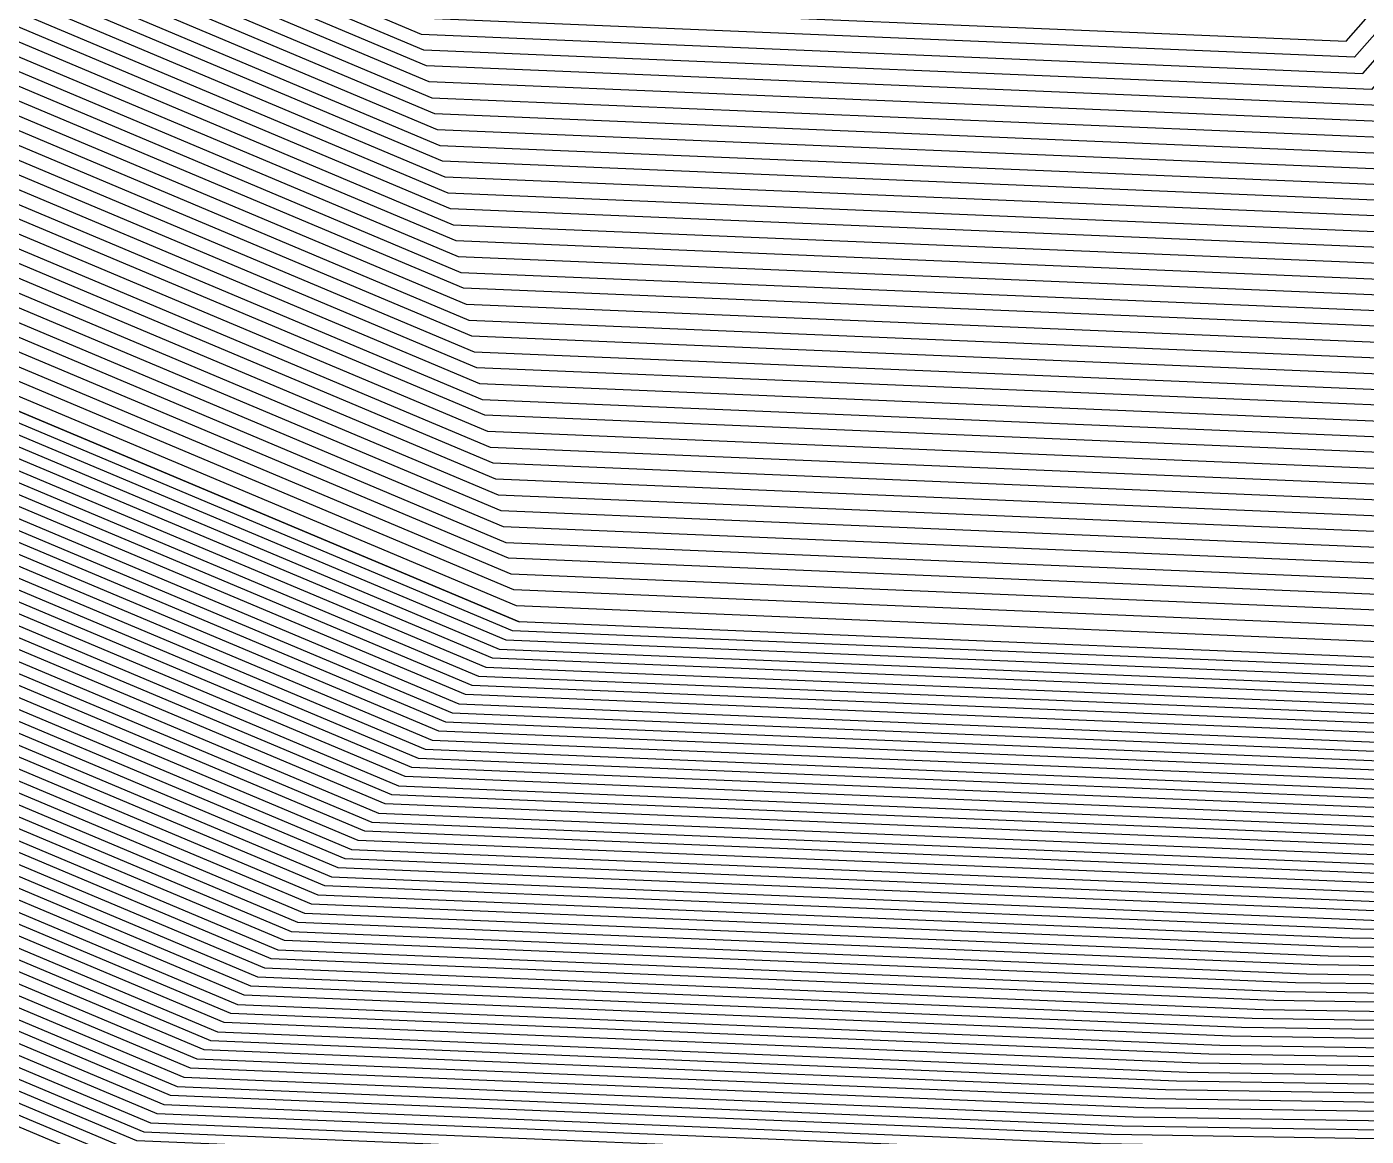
# Model space of a CAD drawing. Extents: x 7084 to 11035, y 13750 to 16729.
# Drawn here: x 9247.5 to 9311.5, y 14750.3 to 14803.2 of the extents above; entities that cross this region are included whole.
import ezdxf

# ---------------------------------------------------------------- set-up
doc = ezdxf.new("R2010")
doc.units = 0
doc.layers.add('Default', color=7, linetype='Continuous')

msp = doc.modelspace()

# ---------------------------------------------------------------- linework, layer by layer
at = {"layer": 'Default'}
for points in [[(8764.119, 15249.585), (8750.58, 15177.374), (8741.553, 15150.294), (8712.217, 15089.366), (8712.053, 15087.314), (8687.23, 15030.899), (8687.518, 15028.191), (8687.518, 14976.289), (8687.723, 14975.263), (8714.802, 14894.025), (8715.787, 14890.784), (8767.689, 14816.316), (8770.233, 14816.316), (8878.55, 14744.104), (8881.668, 14744.022), (8985.472, 14750.792), (8989.616, 14750.095), (9095.677, 14811.023), (9183.684, 14808.767), (9269.436, 14772.661), (9323.594, 14770.404)], [(8770.438, 15248.781), (8756.996, 15177.095), (8748.036, 15150.212), (8747.289, 15147.512), (8718.166, 15087.027), (8693.524, 15031.022), (8693.524, 14979.498), (8695.133, 14976.683), (8694.501, 14975.075), (8721.383, 14894.427), (8772.908, 14820.501), (8773.999, 14819.122), (8881.528, 14747.436), (8984.578, 14754.157), (8986.933, 14755.765), (9092.222, 14816.25), (9096.415, 14818.031), (9183.783, 14815.791), (9185.276, 14814.47), (9270.404, 14778.627), (9324.169, 14776.386), (9325.432, 14777.822)], [(8758.145, 15248.206), (8745, 15178.096), (8736.236, 15151.804), (8707.753, 15092.648), (8707.326, 15087.314), (8683.226, 15032.54), (8683.973, 15025.5), (8683.973, 14975.107), (8684.506, 14972.441), (8710.798, 14893.566), (8713.358, 14885.138), (8763.75, 14812.837), (8770.364, 14812.837), (8875.53, 14742.726), (8883.637, 14742.513), (8984.422, 14749.086), (8995.196, 14747.272), (9098.171, 14806.428), (9183.619, 14804.237), (9266.875, 14769.182), (9319.458, 14766.991)], [(8752.171, 15246.828), (8739.42, 15178.818), (8730.918, 15153.314), (8703.289, 15095.93), (8702.6, 15087.314), (8679.221, 15034.181), (8680.428, 15022.808), (8680.428, 14973.926), (8681.289, 14969.618), (8706.793, 14893.106), (8710.929, 14879.493), (8759.811, 14809.357), (8770.495, 14809.357), (8872.51, 14741.347), (8885.607, 14741.003), (8983.371, 14747.379), (9000.776, 14744.449), (9100.666, 14801.833), (9183.553, 14799.707), (9264.315, 14765.702)], [(8749.184, 15246.139), (8736.63, 15179.179), (8728.26, 15154.069), (8701.057, 15097.572), (8700.237, 15087.314), (8677.219, 15035.002), (8678.655, 15021.462), (8678.655, 14973.335), (8679.681, 14968.206), (8704.791, 14892.877), (8709.714, 14876.67), (8757.842, 14807.618), (8770.561, 14807.618), (8871, 14740.658), (8886.591, 14740.248), (8982.846, 14746.525), (9003.566, 14743.038), (9101.913, 14799.535), (9183.52, 14797.443), (9263.035, 14763.963), (9313.255, 14761.87), (9339.308, 14761.46), (9443.933, 14788.662)], [(8777.675, 15244.117), (8765.199, 15177.577), (8756.882, 15152.625), (8754.044, 15142.366), (8727.012, 15086.223), (8704.139, 15034.239), (8704.139, 14986.413), (8710.251, 14975.718), (8707.85, 14969.606), (8732.802, 14894.749), (8780.628, 14826.13), (8784.775, 14820.892), (8884.584, 14754.352), (8980.235, 14760.59), (8989.184, 14766.702), (9086.914, 14822.845), (9102.849, 14829.611), (9183.944, 14827.532), (9189.619, 14822.511), (9268.635, 14789.242)], [(9445.771, 14779.866), (9347.711, 14754.37), (9304.983, 14755.043), (9257.915, 14757.004), (9183.389, 14788.383), (9106.902, 14790.345), (9014.726, 14737.392), (8980.745, 14743.112), (8890.53, 14737.228), (8864.961, 14737.901), (8770.823, 14800.659), (8749.964, 14800.659), (8704.857, 14865.379), (8696.782, 14891.958), (8673.248, 14962.561), (8671.565, 14970.972), (8671.565, 15016.079), (8669.21, 15038.284), (8690.783, 15087.314), (8692.129, 15104.136), (8717.625, 15157.089), (8725.47, 15180.623), (8737.237, 15243.381)], [(8779.226, 15243.117), (8766.957, 15177.68), (8758.777, 15153.142), (8755.491, 15141.263), (8728.908, 15086.051), (8706.414, 15034.928), (8706.414, 14987.895), (8713.491, 14975.511), (8710.711, 14968.434), (8735.249, 14894.818), (8782.282, 14827.337), (8787.084, 14821.271), (8885.239, 14755.834), (8979.305, 14761.969), (8989.667, 14769.045), (9085.777, 14824.258), (9104.227, 14832.093), (9183.978, 14830.048), (9190.549, 14824.235), (9268.256, 14791.516)], [(8723.796, 15240.28), (8712.915, 15182.248), (8705.661, 15160.486), (8682.085, 15111.522), (8680.149, 15087.314), (8660.2, 15041.977), (8663.589, 15010.023), (8663.589, 14968.313), (8666.01, 14956.209), (8687.772, 14890.924), (8699.391, 14852.676), (8741.102, 14792.831), (8771.119, 14792.831), (8858.166, 14734.799), (8894.961, 14733.831), (8978.382, 14739.271), (9027.281, 14731.041), (9112.515, 14780.005), (9183.241, 14778.192), (9252.154, 14749.176), (9295.678, 14747.362), (9357.164, 14746.394), (9447.839, 14769.969)], [(9610.098, 15195.947), (9552.404, 15069.393), (9562.445, 15024.864), (9521.501, 14941.116), (9484.28, 14894.588), (9413.558, 14836.895), (9320.504, 14812.701), (9310.9, 14801.787), (9266.234, 14803.648), (9195.512, 14833.425), (9184.162, 14843.466), (9111.58, 14845.327), (9079.711, 14831.794), (8992.24, 14781.545), (8974.342, 14769.321), (8888.732, 14763.738), (8799.399, 14823.293), (8791.105, 14833.77)], [(8791.656, 14834.172), (8800.169, 14823.419), (8888.95, 14764.232), (8974.031, 14769.781), (8992.401, 14782.326), (9079.332, 14832.265), (9112.039, 14846.154), (9184.173, 14844.305), (9195.822, 14834), (9266.107, 14804.406), (9310.498, 14802.556), (9320.354, 14813.757), (9412.834, 14837.802), (9483.119, 14895.14), (9520.111, 14941.38), (9560.802, 15024.612), (9550.497, 15070.312), (9607.835, 15196.084)], [(9614.625, 15195.671), (9556.219, 15067.555), (9565.731, 15025.37), (9524.281, 14940.587), (9486.6, 14893.485), (9415.006, 14835.08), (9320.803, 14810.587), (9311.704, 14800.247), (9266.486, 14802.131), (9194.892, 14832.276), (9184.139, 14841.789), (9110.66, 14843.673), (9080.47, 14830.852), (8991.919, 14779.982), (8974.962, 14768.402), (8888.295, 14762.75), (8797.86, 14823.04), (8790.002, 14832.966), (8746.669, 14895.14), (8724.06, 14962.966), (8728.609, 14974.546)], [(8974.652, 14768.862), (8992.079, 14780.763), (9080.09, 14831.323), (9111.12, 14844.5), (9184.15, 14842.627), (9195.202, 14832.851), (9266.36, 14802.89), (9311.302, 14801.017), (9320.653, 14811.644), (9414.282, 14835.987), (9485.44, 14894.037), (9522.891, 14940.851), (9564.088, 15025.117), (9554.312, 15068.474), (9612.361, 15195.809)], [(9619.151, 15195.395), (9560.033, 15065.716), (9569.016, 15025.875), (9527.062, 14940.059), (9488.921, 14892.383), (9416.453, 14833.264), (9321.101, 14808.473), (9312.508, 14798.708), (9266.739, 14800.615), (9194.272, 14831.128), (9184.116, 14840.111)], [(8786.693, 14830.553), (8793.242, 14822.282), (8886.985, 14759.786), (8976.823, 14765.645), (8990.954, 14775.295), (9082.744, 14828.026), (9107.903, 14838.71), (9184.07, 14836.757), (9193.031, 14828.83), (9267.245, 14797.582), (9314.116, 14795.629), (9321.699, 14804.245), (9419.348, 14829.634), (9493.562, 14890.177), (9532.622, 14939.002), (9575.588, 15026.886), (9567.661, 15062.04), (9628.204, 15194.844)], [(8787.796, 14831.357), (8794.781, 14822.534), (8887.422, 14760.774), (8976.203, 14766.564), (8991.275, 14776.857), (9081.986, 14828.968), (9108.822, 14840.364), (9184.093, 14838.434), (9193.651, 14829.979), (9266.992, 14799.098), (9313.312, 14797.168), (9321.4, 14806.359), (9417.901, 14831.449), (9491.241, 14891.28), (9529.842, 14939.53), (9572.302, 15026.381), (9563.847, 15063.878), (9623.677, 15195.119)], [(8788.348, 14831.759), (8795.551, 14822.661), (8887.64, 14761.268), (8975.893, 14767.024), (8991.436, 14777.639), (9081.607, 14829.439), (9109.282, 14841.191), (9184.105, 14839.273), (9193.961, 14830.553), (9266.865, 14799.857), (9312.91, 14797.938), (9321.251, 14807.416), (9417.177, 14832.357), (9490.081, 14891.831), (9528.452, 14939.794), (9570.659, 15026.128), (9561.94, 15064.797), (9621.414, 15195.257)], [(9630.467, 15194.706), (9569.568, 15061.121), (9577.23, 15027.139), (9534.012, 14938.738), (9494.722, 14889.625), (9420.072, 14828.727), (9321.848, 14803.188), (9314.518, 14794.859), (9267.371, 14796.824), (9192.721, 14828.256), (9184.059, 14835.918), (9107.444, 14837.883)], [(9632.73, 15194.568), (9571.475, 15060.202), (9578.873, 15027.392), (9535.402, 14938.473), (9495.883, 14889.074), (9420.796, 14827.819), (9321.997, 14802.131), (9314.921, 14794.09), (9267.497, 14796.066), (9192.41, 14827.681), (9184.047, 14835.08), (9106.984, 14837.056), (9083.502, 14827.084), (8990.632, 14773.733), (8977.443, 14764.726), (8886.549, 14758.798), (8791.702, 14822.029)], [(9587.297, 14907.926), (9546.432, 14856.845), (9522.266, 14848.705), (9444.622, 14785.364), (9342.459, 14758.801), (9310.153, 14759.31), (9261.115, 14761.353), (9183.471, 14794.045), (9103.784, 14796.089), (9007.751, 14740.921), (8982.058, 14745.245), (8888.069, 14739.115), (8868.736, 14739.624), (8770.659, 14805.008), (8754.888, 14805.008), (8707.893, 14872.436), (8701.788, 14892.532), (8677.268, 14966.089), (8675.997, 14972.449), (8675.997, 15019.444), (8674.216, 15036.233), (8696.692, 15087.314), (8697.709, 15100.033), (8724.272, 15155.201)], [(8760.041, 15153.486), (8756.457, 15140.528), (8730.172, 15085.936), (8707.93, 15035.388), (8707.93, 14988.883), (8715.65, 14975.373), (8712.618, 14967.653), (8736.881, 14894.864), (8783.385, 14828.141), (8788.624, 14821.523), (8885.676, 14756.822), (8978.684, 14762.888), (8989.989, 14770.608), (9085.019, 14825.2), (9105.146, 14833.747), (9184.001, 14831.725), (9191.17, 14825.384), (9268.003, 14793.033), (9316.529, 14791.011), (9322.595, 14797.904), (9423.691, 14824.189), (9500.524, 14886.868), (9540.962, 14937.416), (9585.445, 15028.403)], [(8760.673, 15153.659), (8756.939, 15140.16), (8730.803, 15085.878), (8708.689, 15035.617), (8708.689, 14989.377), (8716.73, 14975.304), (8713.571, 14967.263), (8737.696, 14894.887), (8783.936, 14828.543), (8789.393, 14821.65), (8885.894, 14757.316), (8978.374, 14763.347), (8990.149, 14771.389), (9084.64, 14825.671), (9105.606, 14834.574), (9184.013, 14832.564), (9191.48, 14825.958), (9267.876, 14793.791), (9316.127, 14791.781), (9322.445, 14798.961), (9422.967, 14825.096), (9499.364, 14887.42), (9539.572, 14937.681), (9583.802, 15028.15)], [(8742.882, 15149.917), (8713.333, 15088.545), (8713.235, 15087.314), (8688.231, 15030.489), (8688.404, 15028.864), (8688.404, 14976.584), (8688.527, 14975.969), (8715.803, 14894.14), (8716.394, 14892.195), (8768.673, 14817.186), (8770.2, 14817.186), (8879.305, 14744.449), (8881.176, 14744.4), (8985.735, 14751.219), (8988.221, 14750.801), (9095.053, 14812.172), (9183.701, 14809.899), (9270.076, 14773.531), (9324.628, 14771.258), (9327.755, 14771.208), (9441.406, 14800.758), (9527.78, 14871.221), (9530.119, 14872.009), (9575.579, 14928.835)], [(9596.086, 14892.245), (9558.667, 14845.471), (9518.13, 14831.817), (9447.035, 14773.818), (9353.488, 14749.496), (9299.297, 14750.349), (9254.394, 14752.22), (9183.299, 14782.155), (9110.332, 14784.026), (9022.398, 14733.511), (8979.301, 14740.765), (8893.238, 14735.152), (8860.809, 14736.005), (8771.004, 14795.875), (8744.548, 14795.875), (8701.517, 14857.616), (8691.276, 14891.326), (8668.825, 14958.679), (8666.691, 14969.347), (8666.691, 15012.378), (8663.704, 15040.541), (8684.284, 15087.314)], [(9591.064, 14901.206), (9551.676, 14851.97), (9520.494, 14841.467), (9445.656, 14780.415), (9347.186, 14754.813), (9305.5, 14755.47), (9258.235, 14757.439), (9183.397, 14788.95), (9106.59, 14790.919), (9014.028, 14737.745), (8980.877, 14743.325), (8890.284, 14737.417), (8865.338, 14738.073), (8770.807, 14801.094), (8750.456, 14801.094), (8705.16, 14866.084), (8697.283, 14892.015), (8673.65, 14962.914), (8672.008, 14971.119), (8672.008, 15016.416), (8669.711, 15038.079), (8691.374, 15087.314)], [(9588.971, 14904.939), (9548.763, 14854.678), (9521.478, 14845.488), (9445.082, 14783.164), (9344.56, 14757.029), (9308.085, 14757.603), (9259.835, 14759.614), (9183.438, 14791.781), (9105.031, 14793.791), (9010.541, 14739.509), (8981.533, 14744.392), (8889.053, 14738.36), (8867.226, 14738.935), (8770.725, 14803.269), (8752.918, 14803.269), (8706.678, 14869.613), (8699.785, 14892.302), (8675.66, 14964.678), (8674.224, 14971.858), (8674.224, 15018.098), (8672.214, 15037.053), (8694.328, 15087.314)], [(9603.515, 15031.183), (9556.253, 14934.51), (9513.287, 14880.803), (9431.652, 14814.205), (9324.237, 14786.278), (9320.952, 14782.544), (9269.393, 14784.692), (9187.758, 14819.065), (9183.875, 14822.5), (9100.091, 14824.648), (9089.189, 14820.019), (8988.219, 14762.015), (8982.096, 14757.833), (8883.275, 14751.388), (8780.157, 14820.133), (8777.319, 14823.718), (8727.908, 14894.611), (8702.129, 14971.95), (8703.772, 14976.132), (8699.59, 14983.45), (8699.59, 15032.86), (8723.221, 15086.568)], [(8729.54, 15085.993), (8707.172, 15035.158), (8707.172, 14988.389), (8714.571, 14975.442), (8711.664, 14968.044), (8736.065, 14894.841), (8782.833, 14827.739), (8787.854, 14821.397), (8885.457, 14756.328), (8978.994, 14762.428), (8989.828, 14769.827), (9085.398, 14824.729), (9104.687, 14832.92), (9183.99, 14830.886), (9190.86, 14824.809), (9268.129, 14792.274), (9316.931, 14790.241), (9322.744, 14796.847), (9424.415, 14823.281), (9501.684, 14886.317), (9542.352, 14937.152), (9587.087, 15028.656)], [(9582.159, 15027.897), (9538.182, 14937.945), (9498.203, 14887.971), (9422.243, 14826.004), (9322.296, 14800.018), (9315.725, 14792.55), (9267.75, 14794.549), (9191.79, 14826.532), (9184.024, 14833.402), (9106.065, 14835.401), (9084.261, 14826.142), (8990.31, 14772.17), (8978.064, 14763.807), (8886.112, 14757.81), (8790.163, 14821.776), (8784.488, 14828.945), (8738.512, 14894.91), (8714.525, 14966.872), (8717.81, 14975.235), (8709.447, 14989.871), (8709.447, 15035.847), (8731.435, 15085.821)], [(9558.126, 15066.636), (9567.374, 15025.623), (9525.671, 14940.323), (9487.76, 14892.934), (9415.729, 14834.172), (9320.952, 14809.53), (9312.106, 14799.478), (9266.613, 14801.373), (9194.582, 14831.702), (9184.127, 14840.95), (9110.201, 14842.846), (9080.849, 14830.381), (8991.758, 14779.201), (8975.272, 14767.943), (8888.077, 14762.256), (8797.09, 14822.914), (8789.451, 14832.564)], [(9589.808, 14903.446), (9549.928, 14853.595), (9521.084, 14843.879), (9445.312, 14782.065), (9345.61, 14756.143), (9307.051, 14756.75), (9259.195, 14758.744), (9183.422, 14790.648), (9105.655, 14792.642), (9011.936, 14738.804), (8981.271, 14743.965), (8889.546, 14737.983), (8866.471, 14738.59), (8770.758, 14802.399), (8751.933, 14802.399), (8706.071, 14868.202), (8698.784, 14892.187), (8674.856, 14963.972), (8673.338, 14971.563), (8673.338, 15017.425), (8671.212, 15037.464)], [(9621.586, 15033.963), (9571.544, 14931.603), (9526.051, 14874.737), (9439.613, 14804.222), (9325.88, 14774.652), (9325.375, 14774.077), (9270.783, 14776.352), (9184.346, 14812.747), (9183.748, 14813.275), (9095.037, 14815.55), (9093.359, 14814.837), (8986.45, 14753.421), (8985.508, 14752.778), (8880.874, 14745.954), (8771.69, 14818.743), (8771.253, 14819.295), (8718.936, 14894.359), (8691.64, 14976.246), (8691.893, 14976.89), (8691.25, 14978.016)], [(9618.301, 15033.458), (9568.764, 14932.132), (9523.73, 14875.84), (9438.166, 14806.037), (9325.582, 14776.765), (9324.571, 14775.617), (9270.53, 14777.868), (9184.966, 14813.895), (9183.771, 14814.952), (9095.956, 14817.204), (9092.601, 14815.779), (8986.772, 14754.984), (8984.888, 14753.697), (8881.31, 14746.942), (8773.229, 14818.996)], [(8987.094, 14756.546), (9091.843, 14816.721), (9096.875, 14818.858), (9183.794, 14816.63), (9185.586, 14815.044), (9270.277, 14779.385), (9323.766, 14777.156), (9325.283, 14778.879), (9436.718, 14807.853), (9521.409, 14876.942), (9565.984, 14932.66), (9615.015, 15032.952)], [(8775.538, 14819.375), (8881.965, 14748.424), (8983.957, 14755.076), (8987.254, 14757.327), (9091.464, 14817.192), (9097.334, 14819.685), (9183.806, 14817.468), (9185.897, 14815.619), (9270.151, 14780.143), (9323.364, 14777.926), (9325.134, 14779.936), (9435.995, 14808.76), (9520.249, 14877.494), (9564.593, 14932.924), (9613.372, 15032.699)], [(8987.415, 14758.109), (9091.085, 14817.663), (9097.794, 14820.513), (9183.817, 14818.307), (9186.207, 14816.193), (9270.025, 14780.901), (9322.962, 14778.695), (9324.984, 14780.993), (9435.271, 14809.668), (9519.089, 14878.045), (9563.203, 14933.189), (9611.73, 15032.447)], [(8699.452, 14976.407), (8698.315, 14973.512), (8724.646, 14894.519), (8775.113, 14822.109), (8777.078, 14819.628), (8882.402, 14749.412), (8983.337, 14755.995), (8987.576, 14758.89), (9090.706, 14818.134), (9098.253, 14821.34), (9183.829, 14819.145), (9186.517, 14816.767), (9269.898, 14781.659), (9322.56, 14779.465), (9324.835, 14782.05), (9434.547, 14810.575), (9517.928, 14878.597), (9561.813, 14933.453), (9610.087, 15032.194)], [(8725.461, 14894.542), (8775.665, 14822.511), (8777.848, 14819.754), (8882.62, 14749.906), (8983.027, 14756.454), (8987.737, 14759.671), (9090.326, 14818.605), (9098.713, 14822.167), (9183.84, 14819.984), (9186.827, 14817.342), (9269.772, 14782.418), (9322.158, 14780.235), (9324.686, 14783.107), (9433.823, 14811.483), (9516.768, 14879.148), (9560.423, 14933.717), (9608.444, 15031.941)], [(8778.617, 14819.881), (8882.838, 14750.4), (8982.717, 14756.914), (8987.898, 14760.452), (9089.947, 14819.076), (9099.172, 14822.994), (9183.852, 14820.823), (9187.137, 14817.916), (9269.646, 14783.176), (9321.756, 14781.005), (9324.536, 14784.164), (9433.1, 14812.39), (9515.608, 14879.7), (9559.033, 14933.981), (9606.801, 15031.688)], [(8779.387, 14820.007), (8883.056, 14750.894), (8982.406, 14757.373), (8988.059, 14761.233), (9089.568, 14819.547), (9099.632, 14823.821), (9183.863, 14821.661), (9187.448, 14818.491), (9269.519, 14783.934), (9321.354, 14781.774), (9324.387, 14785.221), (9432.376, 14813.298), (9514.448, 14880.251), (9557.643, 14934.246), (9605.158, 15031.436)], [(8780.926, 14820.26), (8883.493, 14751.882), (8981.786, 14758.292), (8988.38, 14762.796), (9088.81, 14820.49), (9100.551, 14825.475), (9183.886, 14823.339), (9188.068, 14819.639), (9269.267, 14785.45), (9320.55, 14783.314), (9324.088, 14787.335), (9430.928, 14815.113), (9512.127, 14881.354), (9554.863, 14934.774), (9601.873, 15030.93)], [(9598.587, 15030.425), (9552.083, 14935.303), (9509.806, 14882.457), (9429.481, 14816.928), (9323.789, 14789.448), (9319.746, 14784.853), (9269.014, 14786.967), (9188.688, 14820.788), (9183.909, 14825.016), (9101.47, 14827.13), (9088.052, 14821.432), (8988.702, 14764.358), (8981.166, 14759.212), (8883.93, 14752.87), (8782.466, 14820.513)], [(8981.476, 14758.752), (8988.541, 14763.577), (9088.431, 14820.961), (9101.01, 14826.303), (9183.898, 14824.177), (9188.378, 14820.214), (9269.14, 14786.209), (9320.148, 14784.083), (9323.939, 14788.392), (9430.205, 14816.021), (9510.967, 14881.905), (9553.473, 14935.038), (9600.23, 15030.677)], [(8783.236, 14820.639), (8884.148, 14753.364), (8980.855, 14759.671), (8988.863, 14765.139), (9087.673, 14821.903), (9101.929, 14827.957), (9183.921, 14825.855), (9188.998, 14821.363), (9268.887, 14787.725), (9319.344, 14785.623), (9323.64, 14790.505), (9428.757, 14817.836), (9508.646, 14883.008), (9550.693, 14935.567), (9596.944, 15030.172)], [(8784.005, 14820.765), (8884.366, 14753.858), (8980.545, 14760.131), (8989.024, 14765.921), (9087.294, 14822.374), (9102.389, 14828.784), (9183.932, 14826.693), (9189.309, 14821.937), (9268.761, 14788.483), (9318.941, 14786.393), (9323.491, 14791.562), (9428.033, 14818.743), (9507.486, 14883.56), (9549.303, 14935.831), (9595.301, 15029.919)], [(8785.545, 14821.018), (8884.803, 14754.846), (8979.925, 14761.05), (8989.345, 14767.483), (9086.535, 14823.316), (9103.308, 14830.438), (9183.955, 14828.37), (9189.929, 14823.086), (9268.508, 14790), (9318.137, 14787.932), (9323.192, 14793.676), (9426.586, 14820.558), (9505.165, 14884.663), (9546.523, 14936.359), (9592.016, 15029.414)], [(9590.373, 15029.161), (9545.132, 14936.624), (9504.005, 14885.214), (9425.862, 14821.466), (9323.043, 14794.733), (9317.735, 14788.702), (9268.382, 14790.758), (9190.239, 14823.66), (9183.967, 14829.209)], [(9268.635, 14789.242), (9318.539, 14787.162), (9323.341, 14792.619), (9427.31, 14819.651), (9506.325, 14884.111), (9547.913, 14936.095), (9593.659, 15029.667)], [(9268.256, 14791.516), (9317.333, 14789.471), (9322.893, 14795.79), (9425.138, 14822.374), (9502.844, 14885.765), (9543.742, 14936.888), (9588.73, 15028.908)], [(8790.933, 14821.903), (8886.331, 14758.304), (8977.754, 14764.266), (8990.471, 14772.951), (9083.882, 14826.613), (9106.525, 14836.228), (9184.036, 14834.241), (9192.1, 14827.107), (9267.624, 14795.307), (9315.323, 14793.32), (9322.147, 14801.074), (9421.519, 14826.911), (9497.043, 14888.523), (9536.792, 14938.209), (9580.516, 15027.645)], [(9590.645, 14901.952), (9551.093, 14852.512), (9520.691, 14842.271), (9445.541, 14780.965), (9346.661, 14755.256), (9306.017, 14755.896), (9258.555, 14757.874), (9183.405, 14789.516), (9106.279, 14791.493), (9013.331, 14738.098), (8981.008, 14743.538), (8890.038, 14737.605), (8865.716, 14738.246), (8770.791, 14801.529), (8750.949, 14801.529), (8705.464, 14866.79), (8697.783, 14892.072), (8674.052, 14963.266), (8672.452, 14971.267), (8672.452, 15016.752)], [(9593.993, 14895.978), (9555.754, 14848.179), (9519.115, 14835.838), (9446.46, 14776.567), (9350.862, 14751.711), (9301.881, 14752.483), (9255.994, 14754.395), (9183.34, 14784.986), (9108.773, 14786.898), (9018.911, 14735.275), (8979.958, 14741.832), (8892.007, 14736.096), (8862.696, 14736.867), (8770.922, 14798.05), (8747.01, 14798.05), (8703.035, 14861.145), (8693.779, 14891.613), (8670.835, 14960.444), (8668.907, 14970.085), (8668.907, 15014.061)], [(8681.757, 14974.369), (8682.496, 14970.676), (8708.295, 14893.279), (8711.84, 14881.61), (8761.288, 14810.662), (8770.446, 14810.662), (8873.643, 14741.864), (8884.868, 14741.569), (8983.765, 14748.019), (8998.683, 14745.508), (9099.73, 14803.556), (9183.578, 14801.406), (9265.275, 14767.007), (9316.874, 14764.857), (9335.632, 14764.562), (9443.129, 14792.511), (9524.826, 14859.159), (9538.858, 14863.885), (9581.857, 14917.634)], [(8787.245, 14830.955), (8794.011, 14822.408), (8887.204, 14760.28), (8976.513, 14766.104), (8991.114, 14776.076), (9082.365, 14828.497), (9108.363, 14839.537), (9184.082, 14837.595), (9193.341, 14829.404), (9267.118, 14798.34), (9313.714, 14796.399), (9321.549, 14805.302), (9418.624, 14830.542), (9492.402, 14890.728), (9531.232, 14939.266)], [(9572.934, 14931.339), (9527.211, 14874.185), (9440.337, 14803.315), (9326.03, 14773.595), (9325.777, 14773.308), (9270.909, 14775.594), (9184.036, 14812.172), (9183.737, 14812.436), (9094.577, 14814.722), (9093.738, 14814.366), (8986.289, 14752.64), (8985.818, 14752.319), (8880.655, 14745.46), (8770.92, 14818.617)], [(9570.154, 14931.868), (9524.89, 14875.288), (9438.89, 14805.13), (9325.731, 14775.709), (9324.973, 14774.847), (9270.657, 14777.11), (9184.656, 14813.321), (9183.76, 14814.114), (9095.496, 14816.377), (9092.98, 14815.308), (8986.611, 14754.203), (8985.198, 14753.238), (8881.092, 14746.448), (8772.46, 14818.87)], [(9574.742, 14930.328), (9528.954, 14873.092), (9528.174, 14872.83), (9441.176, 14801.857), (9326.704, 14772.095), (9325.662, 14772.111), (9270.716, 14774.4), (9183.717, 14811.031), (9094.429, 14813.321), (8986.826, 14751.506), (8985.997, 14751.646), (8880.683, 14744.777), (8880.06, 14744.794), (8770.167, 14818.056)], [(8770.183, 14817.621), (8879.682, 14744.621), (8880.929, 14744.589), (8985.866, 14751.432), (8987.523, 14751.153), (9094.741, 14812.746), (9183.709, 14810.465), (9270.396, 14773.966), (9325.145, 14771.684), (9327.229, 14771.652), (9441.291, 14801.308), (9527.977, 14872.026), (9529.536, 14872.551), (9575.161, 14929.581)], [(9575.998, 14928.088), (9530.702, 14871.468), (9527.583, 14870.417), (9441.52, 14800.208), (9328.28, 14770.765), (9324.111, 14770.831), (9269.756, 14773.096), (9183.693, 14809.333), (9095.365, 14811.598), (8988.918, 14750.448), (8985.603, 14751.006), (8881.422, 14744.211), (8878.927, 14744.277), (8770.216, 14816.751)], [(9576.835, 14926.595), (9531.867, 14870.384), (9527.19, 14868.809), (9441.75, 14799.108), (9329.33, 14769.879), (9323.077, 14769.978), (9269.116, 14772.226), (9183.676, 14808.2), (9095.988, 14810.449), (8990.313, 14749.742), (8985.341, 14750.579), (8881.914, 14743.834), (8878.172, 14743.932), (8770.249, 14815.881)], [(9577.253, 14925.848), (9532.45, 14869.843), (9526.993, 14868.005), (9441.865, 14798.559), (9329.855, 14769.436), (9322.56, 14769.551), (9268.796, 14771.791), (9183.668, 14807.634), (9096.3, 14809.874), (8991.011, 14749.389), (8985.209, 14750.366), (8882.16, 14743.645), (8877.795, 14743.76), (8770.265, 14815.446)], [(9577.672, 14925.101), (9533.032, 14869.301), (9526.796, 14867.201), (9441.98, 14798.009), (9330.38, 14768.993), (9322.043, 14769.124), (9268.475, 14771.356), (9183.66, 14807.068), (9096.612, 14809.3), (8991.708, 14749.036), (8985.078, 14750.152), (8882.407, 14743.456), (8877.417, 14743.588), (8770.282, 14815.011)], [(8770.298, 14814.576), (8877.04, 14743.415), (8882.653, 14743.267), (8984.947, 14749.939), (8992.406, 14748.683), (9096.924, 14808.726), (9183.652, 14806.502), (9268.155, 14770.921), (9321.526, 14768.697), (9330.906, 14768.55), (9442.095, 14797.459), (9526.599, 14866.396), (9533.615, 14868.76), (9578.09, 14924.354)], [(8882.899, 14743.079), (8984.816, 14749.726), (8993.103, 14748.331), (9097.236, 14808.151), (9183.643, 14805.936), (9267.835, 14770.486), (9321.009, 14768.271), (9331.431, 14768.107), (9442.21, 14796.909), (9526.402, 14865.592), (9534.197, 14868.218), (9578.509, 14923.608)], [(8770.331, 14813.707), (8876.285, 14743.071), (8883.145, 14742.89), (8984.684, 14749.512), (8993.801, 14747.978), (9097.548, 14807.577), (9183.635, 14805.369), (9267.515, 14770.051), (9320.492, 14767.844), (9331.956, 14767.664), (9442.325, 14796.359), (9526.205, 14864.788), (9534.78, 14867.676), (9578.927, 14922.861)], [(9579.346, 14922.114), (9535.363, 14867.135), (9526.008, 14863.984), (9442.439, 14795.81), (9332.481, 14767.22), (9319.975, 14767.417), (9267.195, 14769.616), (9183.627, 14804.803), (9097.859, 14807.002), (8994.498, 14747.625), (8984.553, 14749.299), (8883.391, 14742.701), (8875.907, 14742.898), (8770.347, 14813.272)], [(8883.884, 14742.324), (8984.29, 14748.872), (8995.893, 14746.919), (9098.483, 14805.854), (9183.611, 14803.671), (9266.555, 14768.747), (9318.941, 14766.564), (9333.531, 14766.334), (9442.669, 14794.71), (9525.614, 14862.375), (9536.528, 14866.052), (9580.183, 14920.621)], [(9580.601, 14919.874), (9537.11, 14865.51), (9525.417, 14861.571), (9442.784, 14794.16), (9334.057, 14765.891), (9318.424, 14766.137), (9266.235, 14768.312), (9183.602, 14803.105), (9098.795, 14805.279), (8996.591, 14746.566), (8984.159, 14748.659), (8884.13, 14742.135), (8874.775, 14742.381), (8770.397, 14811.967)], [(9581.438, 14918.38), (9538.276, 14864.427), (9525.023, 14859.963), (9443.014, 14793.061), (9335.107, 14765.005), (9317.391, 14765.284), (9265.595, 14767.442), (9183.586, 14801.972), (9099.418, 14804.13), (8997.986, 14745.861), (8983.897, 14748.232), (8884.622, 14741.758), (8874.02, 14742.037), (8770.429, 14811.097)], [(9582.694, 14916.14), (9540.024, 14862.802), (9524.432, 14857.55), (9443.359, 14791.411), (9336.682, 14763.675), (9315.84, 14764.004), (9264.635, 14766.137), (9183.561, 14800.274), (9100.354, 14802.407), (9000.078, 14744.802), (8983.503, 14747.592), (8885.361, 14741.191), (8872.888, 14741.52), (8770.479, 14809.792)], [(9264.315, 14765.702), (9315.323, 14763.577), (9337.208, 14763.232), (9443.473, 14790.861), (9524.235, 14856.746), (9540.606, 14862.261), (9583.112, 14915.394)], [(8770.512, 14808.923), (8872.133, 14741.175), (8885.853, 14740.814), (8983.24, 14747.165), (9001.473, 14744.096), (9100.978, 14801.258), (9183.545, 14799.141), (9263.995, 14765.267), (9314.806, 14763.15), (9337.733, 14762.789), (9443.588, 14790.312), (9524.039, 14855.942), (9541.189, 14861.719), (9583.531, 14914.647)], [(9583.949, 14913.9), (9541.771, 14861.177), (9523.842, 14855.138), (9443.703, 14789.762), (9338.258, 14762.346), (9314.289, 14762.724), (9263.675, 14764.832), (9183.537, 14798.575), (9101.289, 14800.684), (9002.171, 14743.744), (8983.109, 14746.952), (8886.099, 14740.625), (8871.755, 14741.003), (8770.528, 14808.488)], [(9584.368, 14913.153), (9542.354, 14860.636), (9523.645, 14854.334), (9443.818, 14789.212), (9338.783, 14761.903), (9313.772, 14762.297), (9263.355, 14764.398), (9183.528, 14798.009), (9101.601, 14800.109), (9002.868, 14743.391), (8982.977, 14746.739), (8886.345, 14740.436), (8871.378, 14740.83), (8770.544, 14808.053)], [(8886.838, 14740.059), (8982.715, 14746.312), (9004.263, 14742.685), (9102.225, 14798.961), (9183.512, 14796.876), (9262.715, 14763.528), (9312.738, 14761.443), (9339.834, 14761.017), (9444.048, 14788.113), (9523.251, 14852.725), (9543.519, 14859.553), (9585.205, 14911.66)], [(9585.623, 14910.913), (9544.102, 14859.011), (9523.054, 14851.921), (9444.163, 14787.563), (9340.359, 14760.574), (9312.221, 14761.017), (9262.395, 14763.093), (9183.504, 14796.31)], [(9005.658, 14741.979), (9102.849, 14797.812), (9183.496, 14795.744), (9262.075, 14762.658), (9311.704, 14760.59), (9340.884, 14760.131), (9444.278, 14787.013), (9522.857, 14851.117), (9544.684, 14858.469), (9586.042, 14910.166)], [(9586.46, 14909.42), (9545.267, 14857.928), (9522.66, 14850.313), (9444.392, 14786.463), (9341.409, 14759.687), (9311.187, 14760.163), (9261.755, 14762.223), (9183.487, 14795.178), (9103.16, 14797.237), (9006.356, 14741.626), (8982.321, 14745.672), (8887.576, 14739.493), (8869.49, 14739.969), (8770.626, 14805.878)], [(9586.879, 14908.673), (9545.85, 14857.386), (9522.463, 14849.509), (9444.507, 14785.913), (9341.934, 14759.244), (9310.67, 14759.737), (9261.435, 14761.788), (9183.479, 14794.612), (9103.472, 14796.663), (9007.053, 14741.274), (8982.19, 14745.459), (8887.822, 14739.304), (8869.113, 14739.796), (8770.643, 14805.443)], [(8770.676, 14804.573), (8868.358, 14739.452), (8888.315, 14738.927), (8981.927, 14745.032), (9008.448, 14740.568), (9104.096, 14795.514), (9183.463, 14793.479), (9260.795, 14760.918), (9309.636, 14758.883), (9342.985, 14758.358), (9444.737, 14784.814), (9522.069, 14847.9), (9547.015, 14856.303), (9587.716, 14907.179)], [(9588.134, 14906.433), (9547.598, 14855.762), (9521.872, 14847.096), (9444.852, 14784.264), (9343.51, 14757.915), (9309.119, 14758.457), (9260.475, 14760.483), (9183.455, 14792.913), (9104.408, 14794.94), (9009.146, 14740.215), (8981.796, 14744.818), (8888.561, 14738.738), (8867.981, 14739.279), (8770.692, 14804.139)], [(8770.708, 14803.704), (8867.603, 14739.107), (8888.807, 14738.549), (8981.665, 14744.605), (9009.843, 14739.862), (9104.719, 14794.365), (9183.446, 14792.347), (9260.155, 14760.048), (9308.602, 14758.03), (9344.035, 14757.472), (9444.967, 14783.714), (9521.675, 14846.292), (9548.18, 14855.22), (9588.553, 14905.686)], [(8770.741, 14802.834), (8866.848, 14738.762), (8889.299, 14738.172), (8981.402, 14744.178), (9011.238, 14739.156), (9105.343, 14793.217), (9183.43, 14791.214), (9259.515, 14759.179), (9307.568, 14757.176), (9345.085, 14756.586), (9445.197, 14782.615), (9521.281, 14844.684), (9549.345, 14854.137), (9589.39, 14904.193)], [(8770.774, 14801.964), (8866.093, 14738.418), (8889.792, 14737.794), (8981.139, 14743.752), (9012.633, 14738.451), (9105.967, 14792.068), (9183.414, 14790.082), (9258.875, 14758.309), (9306.534, 14756.323), (9346.136, 14755.699), (9445.426, 14781.515), (9520.887, 14843.075), (9550.511, 14853.054), (9590.227, 14902.699)], [(8770.84, 14800.224), (8864.583, 14737.729), (8890.776, 14737.039), (8980.614, 14742.898), (9015.423, 14737.039), (9107.214, 14789.77), (9183.381, 14787.817), (9257.595, 14756.569), (9304.466, 14754.616), (9348.236, 14753.927), (9445.886, 14779.316), (9520.1, 14839.859), (9552.841, 14850.887), (9591.901, 14899.712)], [(9592.319, 14898.965), (9553.424, 14850.346), (9519.903, 14839.054), (9446.001, 14778.766), (9348.762, 14753.484), (9303.949, 14754.19), (9257.274, 14756.134), (9183.373, 14787.251), (9107.526, 14789.196), (9016.121, 14736.686), (8980.483, 14742.685), (8891.023, 14736.851), (8864.206, 14737.556), (8770.856, 14799.789)], [(9592.738, 14898.219), (9554.006, 14849.804), (9519.706, 14838.25), (9446.116, 14778.216), (9349.287, 14753.041), (9303.432, 14753.763), (9256.954, 14755.699), (9183.364, 14786.685), (9107.838, 14788.621), (9016.818, 14736.334), (8980.352, 14742.472), (8891.269, 14736.662), (8863.828, 14737.384), (8770.873, 14799.355)], [(8891.515, 14736.473), (8980.22, 14742.258), (9017.516, 14735.981), (9108.15, 14788.047), (9183.356, 14786.119), (9256.634, 14755.264), (9302.915, 14753.336), (9349.812, 14752.598), (9446.231, 14777.666), (9519.509, 14837.446), (9554.589, 14849.263), (9593.156, 14897.472)], [(9593.575, 14896.725), (9555.172, 14848.721), (9519.312, 14836.642), (9446.345, 14777.117), (9350.337, 14752.154), (9302.398, 14752.909), (9256.314, 14754.83), (9183.348, 14785.552), (9108.461, 14787.472), (9018.213, 14735.628), (8980.089, 14742.045), (8891.761, 14736.284), (8863.074, 14737.039), (8770.905, 14798.485)], [(9594.412, 14895.232), (9556.337, 14847.638), (9518.918, 14835.034), (9446.575, 14776.017), (9351.387, 14751.268), (9301.365, 14752.056), (9255.674, 14753.96), (9183.332, 14784.42), (9109.085, 14786.324), (9019.608, 14734.922), (8979.826, 14741.618), (8892.254, 14735.907), (8862.319, 14736.695), (8770.938, 14797.615)], [(9594.83, 14894.485), (9556.919, 14847.096), (9518.721, 14834.229), (9446.69, 14775.467), (9351.913, 14750.825), (9300.848, 14751.629), (9255.354, 14753.525), (9183.323, 14783.854), (9109.397, 14785.749), (9020.306, 14734.569), (8979.695, 14741.405), (8892.5, 14735.718), (8861.941, 14736.522), (8770.955, 14797.18)], [(8770.971, 14796.745), (8861.564, 14736.35), (8892.746, 14735.529), (8979.564, 14741.191), (9021.003, 14734.217), (9109.709, 14785.175), (9183.315, 14783.288), (9255.034, 14753.09), (9300.331, 14751.203), (9352.438, 14750.382), (9446.805, 14774.917), (9518.524, 14833.425), (9557.502, 14846.555), (9595.249, 14893.738)], [(8770.987, 14796.31), (8861.186, 14736.178), (8892.992, 14735.341), (8979.433, 14740.978), (9021.701, 14733.864), (9110.02, 14784.6), (9183.307, 14782.721), (9254.714, 14752.655), (9299.814, 14750.776), (9352.963, 14749.939), (9446.92, 14774.368), (9518.327, 14832.621), (9558.085, 14846.013), (9595.667, 14892.992)], [(8771.02, 14795.44), (8860.431, 14735.833), (8893.484, 14734.963), (8979.17, 14740.551), (9023.096, 14733.158), (9110.644, 14783.452), (9183.29, 14781.589), (9254.074, 14751.785), (9298.78, 14749.922), (9354.013, 14749.053), (9447.15, 14773.268), (9517.933, 14831.013), (9559.25, 14844.93), (9596.504, 14891.498)], [(9596.923, 14890.751), (9559.832, 14844.388), (9517.736, 14830.209), (9447.265, 14772.718), (9354.538, 14748.61), (9298.263, 14749.496), (9253.754, 14751.35), (9183.282, 14781.023), (9110.956, 14782.877), (9023.793, 14732.805), (8979.039, 14740.338), (8893.731, 14734.774), (8860.054, 14735.661), (8771.037, 14795.005)], [(8771.053, 14794.571), (8859.676, 14735.488), (8893.977, 14734.586), (8978.907, 14740.125), (9024.491, 14732.452), (9111.268, 14782.303), (9183.274, 14780.456), (9253.434, 14750.915), (9297.746, 14749.069), (9355.064, 14748.166), (9447.379, 14772.169), (9517.539, 14829.404), (9560.415, 14843.847), (9597.341, 14890.005)], [(8771.07, 14794.136), (8859.299, 14735.316), (8894.223, 14734.397), (8978.776, 14739.911), (9025.188, 14732.099), (9111.58, 14781.728), (9183.266, 14779.89), (9253.114, 14750.48), (9297.229, 14748.642), (9355.589, 14747.723), (9447.494, 14771.619), (9517.343, 14828.6), (9560.998, 14843.305), (9597.76, 14889.258)], [(9598.178, 14888.511), (9561.58, 14842.763), (9517.146, 14827.796), (9447.609, 14771.069), (9356.114, 14747.28), (9296.712, 14748.216), (9252.794, 14750.046), (9183.258, 14779.324), (9111.891, 14781.154), (9025.886, 14731.747), (8978.645, 14739.698), (8894.469, 14734.208), (8858.921, 14735.144), (8771.086, 14793.701)], [(9598.597, 14887.764), (9562.163, 14842.222), (9516.949, 14826.992), (9447.724, 14770.519), (9356.639, 14746.837), (9296.195, 14747.789), (9252.474, 14749.611), (9183.249, 14778.758), (9112.203, 14780.58), (9026.583, 14731.394), (8978.513, 14739.485), (8894.715, 14734.02), (8858.544, 14734.971), (8771.102, 14793.266)], [(9599.434, 14886.271), (9563.328, 14841.139), (9516.555, 14825.383), (9447.954, 14769.42), (9357.689, 14745.951), (9295.161, 14746.936), (9251.834, 14748.741), (9183.233, 14777.625), (9112.827, 14779.431), (9027.978, 14730.688), (8978.251, 14739.058), (8895.208, 14733.642), (8857.789, 14734.627), (8771.135, 14792.396)], [(9537.693, 14864.969), (9525.22, 14860.767), (9442.899, 14793.61), (9334.582, 14765.448), (9317.908, 14765.711), (9265.915, 14767.877), (9183.594, 14802.538), (9099.107, 14804.705), (8997.288, 14746.213), (8984.028, 14748.445), (8884.376, 14741.946), (8874.398, 14742.209), (8770.413, 14811.532)], [(9539.441, 14863.344), (9524.629, 14858.355), (9443.244, 14791.961), (9336.157, 14764.119), (9316.357, 14764.43), (9264.955, 14766.572), (9183.569, 14800.84), (9100.042, 14802.982), (8999.381, 14745.155), (8983.634, 14747.805), (8885.114, 14741.38), (8873.265, 14741.692), (8770.462, 14810.227)], [(9183.725, 14811.598), (9271.036, 14774.835), (9183.725, 14811.598)], [(9326.179, 14772.538), (9441.061, 14802.407), (9326.179, 14772.538), (9271.036, 14774.835)]]:
    msp.add_lwpolyline(points, dxfattribs=at)

doc.saveas('drawing.dxf')
